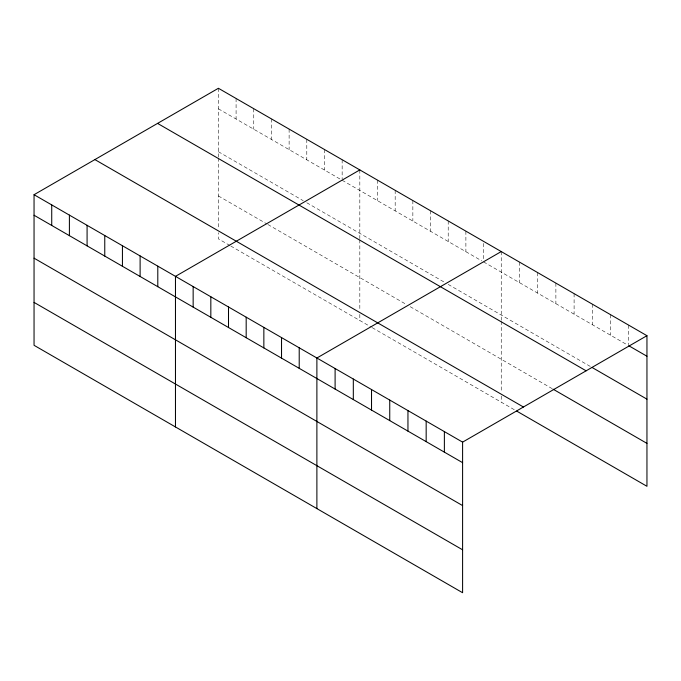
<?xml version="1.0" encoding="UTF-8"?>
<svg xmlns="http://www.w3.org/2000/svg" width="681" height="681" viewBox="0 0 681 681"><rect width="100%" height="100%" fill="white"/><g stroke="black" fill="none" stroke-linecap="round" stroke-linejoin="round"><path stroke-width="0.51" stroke-dasharray="3.4 2.55" d="M218.405 108.815L341.266 179.741M342.151 180.252L481.799 260.883M483.57 261.904L627.822 345.19M218.405 151.735L303.258 200.716M306.79 202.759L444.676 282.368M448.209 284.411L590.487 366.548M218.405 195.949L267.02 224.015M267.905 224.526L406.668 304.645M410.209 306.688L552.24 388.689M229.897 245.509L218.405 238.869L218.405 232.74M230.782 246.02L371.315 327.152M372.201 327.663L514.904 410.056M628.733 325.178L628.733 344.688M610.525 314.665L610.525 335.197M592.308 304.143L592.308 324.684M574.1 293.63L574.1 314.171M555.883 283.117L555.883 303.649M537.675 272.604L537.675 293.136M519.458 262.083L519.458 282.624M501.242 251.57L501.242 320.291M501.242 321.347L501.242 391.95M501.242 396.036L501.242 402.165M483.57 243.415L483.57 259.844M465.889 231.157L465.889 251.698M448.209 220.95L448.209 241.491M430.537 210.744L430.537 231.285M412.856 200.537L412.856 221.078M395.176 190.331L395.176 210.872M377.504 180.124L377.504 200.665M359.823 169.918L359.823 238.639M359.823 239.695L359.823 310.298M359.823 314.392L359.823 320.521M342.151 159.72L342.151 179.231M324.471 149.514L324.471 170.046M306.79 139.307L306.79 159.839M289.119 129.101L289.119 149.633M271.438 118.894L271.438 139.426M253.758 108.688L253.758 129.22M236.086 98.481L236.086 119.013M218.405 88.275L218.405 156.996M218.405 158.052L218.405 228.654"/><path stroke-width="1.02" d="M34.05 194.706L462.595 442.131L462.595 592.725L34.05 345.31L34.05 194.706L218.405 88.275L646.95 335.69L646.95 486.294L516.726 411.103M359.823 169.918L175.468 276.358L175.468 426.953M501.242 251.57L316.886 358.01L316.886 508.605M462.595 442.131L646.95 335.69M628.733 345.718L646.95 356.231M592.308 367.604L646.95 399.151M157.566 123.397L586.111 370.813M553.151 389.217L646.95 443.374M94.889 159.584L523.434 407.008M34.05 215.247L462.595 462.663M34.05 258.167L462.595 505.583M34.05 302.39L462.595 549.805M444.378 431.609L444.378 452.15M426.17 421.096L426.17 441.637M407.953 410.583L407.953 431.124M389.745 400.07L389.745 420.603M371.528 389.549L371.528 410.09M353.32 379.036L353.32 399.577M335.103 368.523L335.103 389.055M299.214 347.804L299.214 368.336M281.534 337.597L281.534 358.129M263.853 327.391L263.853 347.923M246.181 317.184L246.181 337.716M228.501 306.978L228.501 327.51M210.829 296.771L210.829 317.312M193.149 286.565L193.149 307.105M157.796 266.152L157.796 286.692M140.116 255.945L140.116 276.486M122.435 245.739L122.435 266.28M104.763 235.532L104.763 256.073M87.083 225.326L87.083 245.867M69.402 215.119L69.402 235.66M51.73 204.913L51.73 225.454"/></g></svg>
